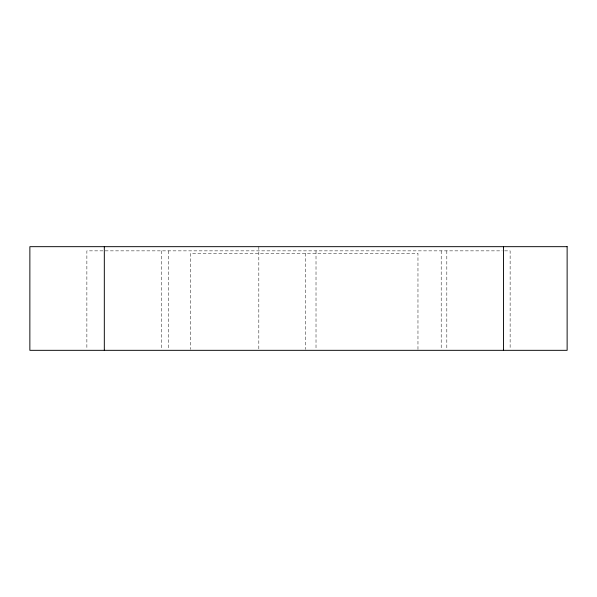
<?xml version="1.0" encoding="UTF-8"?>
<svg xmlns="http://www.w3.org/2000/svg" width="597" height="597" viewBox="0 0 597 597"><rect width="100%" height="100%" fill="white"/><g stroke="black" fill="none" stroke-linecap="round" stroke-linejoin="round"><path stroke-width="0.45" stroke-dasharray="2.98 2.24" d="M102.893 250.859L86.871 250.859L86.871 349.394M105.147 250.859L502.189 250.859M504.584 250.859L510.129 250.859L510.129 349.394M446.817 250.859L446.817 349.394M441.198 250.859L441.198 349.394M417.967 349.402L417.967 253.315L190.547 253.315L190.547 349.402M316.014 250.859L316.014 349.394M305.701 253.315L305.709 349.402M258.822 246.673L258.822 349.402M168.399 250.859L168.399 349.394M161.265 250.859L161.265 349.394"/><path stroke-width="0.9" d="M503.517 246.673L503.517 350.327M104.318 246.673L104.318 350.327M567.128 246.673L29.872 246.673L29.857 350.327L567.128 350.327L567.128 246.673"/></g></svg>
